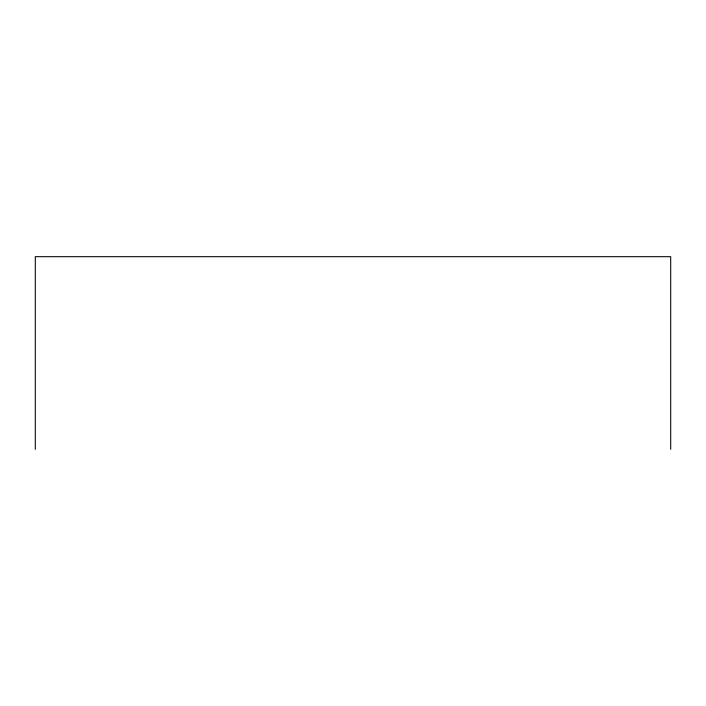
<?xml version="1.0" encoding="UTF-8"?>
<svg xmlns="http://www.w3.org/2000/svg" width="706" height="706" viewBox="0 0 706 706"><rect width="100%" height="100%" fill="white"/><g stroke="black" fill="none" stroke-linecap="round" stroke-linejoin="round"><path stroke-width="1.06" d="M670.7 449.316L670.7 256.684L35.3 256.684L35.3 449.316"/></g></svg>
